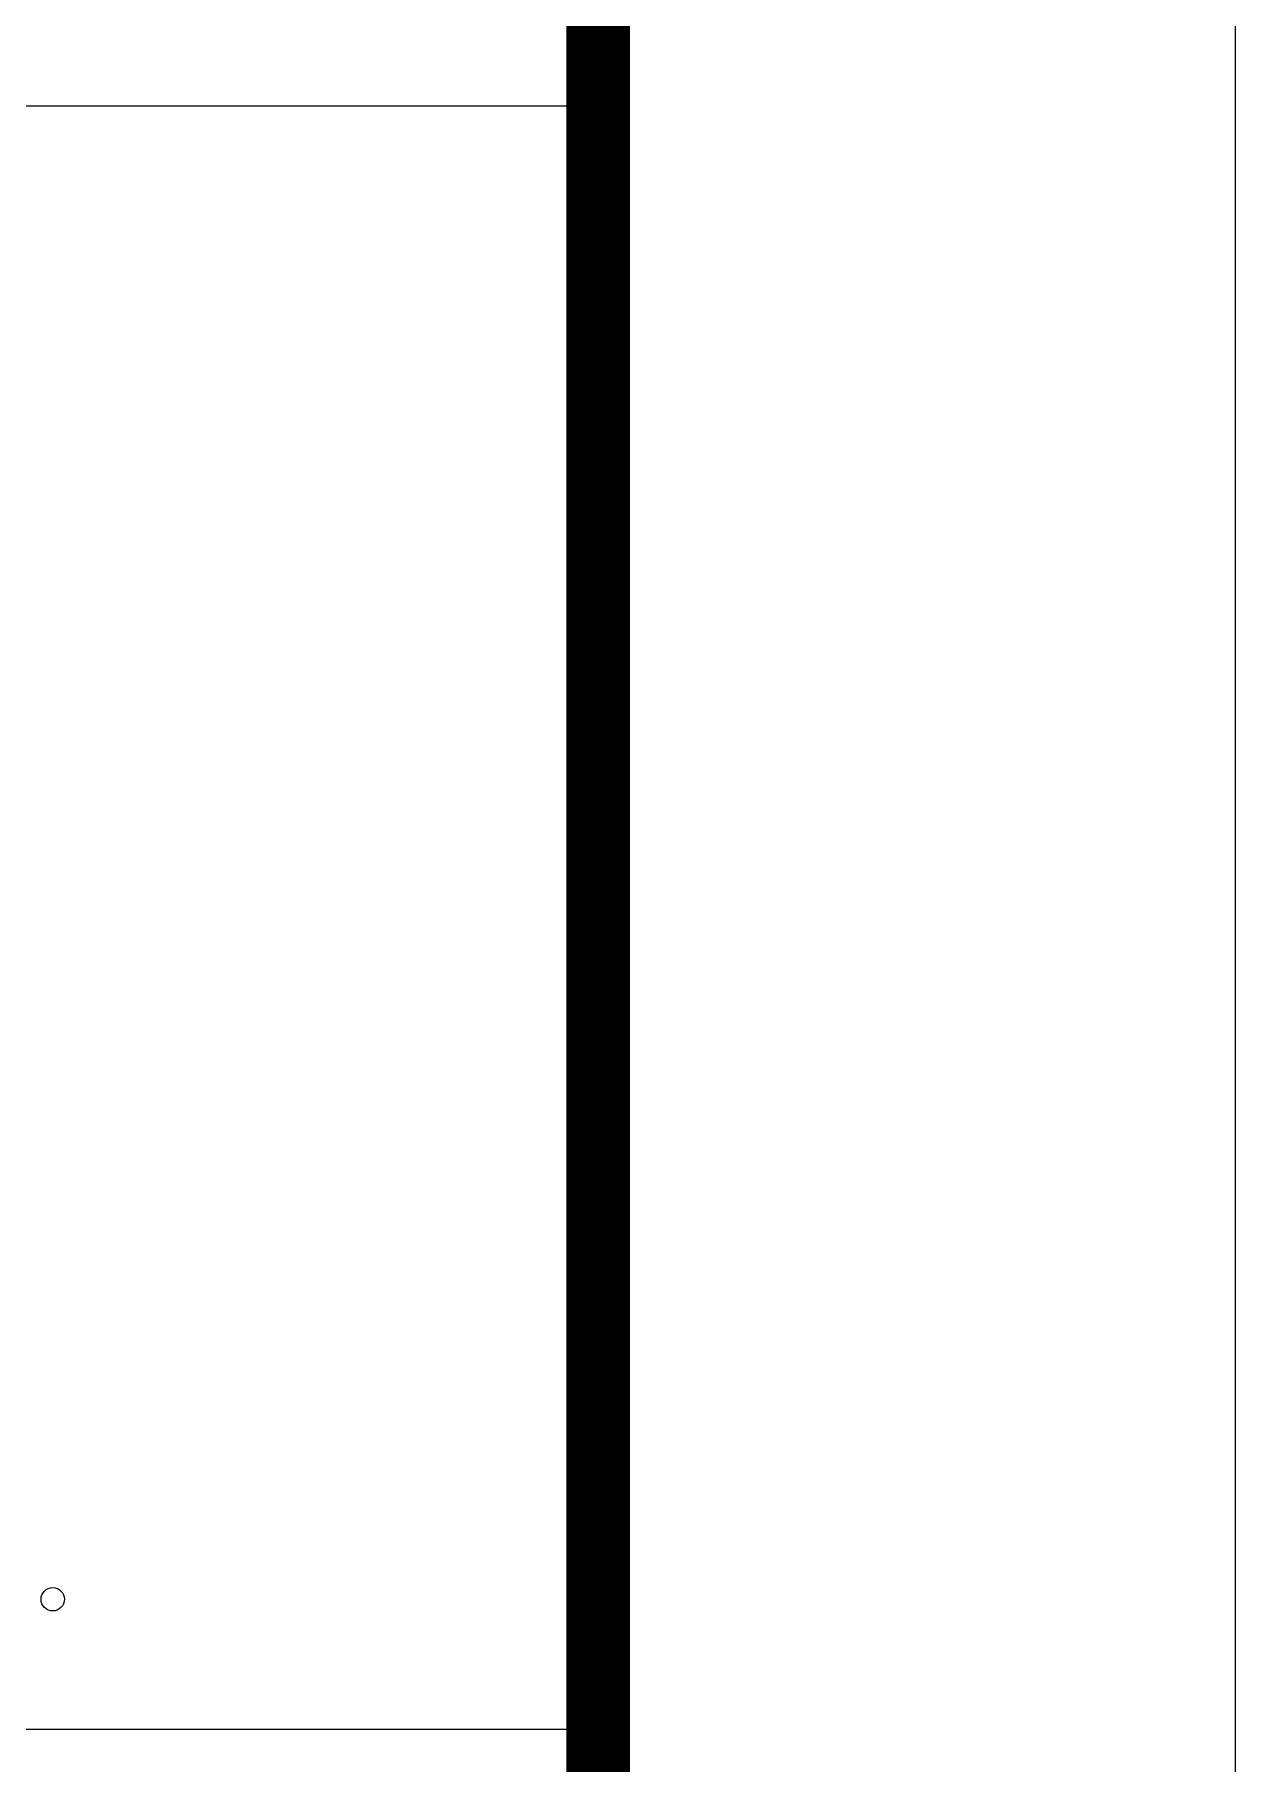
# Model space of a CAD drawing. Header units: metres. Extents: x 497246 to 997717, y 2998582 to 5998198.
# Drawn here: x 499737.74 to 499747.16, y 2998998.42 to 2999012 of the extents above; entities that cross this region are included whole.
import ezdxf

# ---------------------------------------------------------------- set-up
doc = ezdxf.new("R2010")
doc.units = ezdxf.units.M
doc.header["$LTSCALE"] = 1000
doc.layers.get('0').update_dxf_attribs({"linetype": 'CONTINUOUS'})
doc.layers.add('A0h$0$z_图框', color=7, linetype='CONTINUOUS')
doc.layers.add('z_图框', color=7, linetype='CONTINUOUS')

# ---------------------------------------------------------------- blocks, each defined once
blk = doc.blocks.new('A0h$0$TK-A2-CN')
h = blk.add_hatch()
h.set_pattern_fill('ANSI31', scale=100)
h.set_pattern_definition([(45, (4278.77, 5141.09), (-112.2532, 112.2532), [])])
edge = h.paths.add_edge_path()
edge.add_arc((-8.562, 254.039), 0.183, 0, 360)
at = {"color": 7}
blk.add_circle((-8.562, 254.039), 0.183, dxfattribs=at)
at = {"layer": 'A0h$0$z_图框'}
for p, q in [((-79.5, 277.487), (0, 277.487)), ((-79.5, 252), (0, 252))]:
    blk.add_line(p, q, dxfattribs=at)
at = {"layer": 'A0h$0$z_图框', "const_width": 1}
blk.add_lwpolyline([(-79.5, 400), (0, 400), (0, 0), (-79.5, 0)], close=True, dxfattribs=at)
blk = doc.blocks.new('A0h$0$图签A2-CN')
at = {"layer": 'A0h$0$z_图框'}
blk.add_blockref('A0h$0$TK-A2-CN', (0.456, 0), dxfattribs=at)

msp = doc.modelspace()

# ---------------------------------------------------------------- linework, layer by layer
at = {"layer": 'z_图框'}
msp.add_lwpolyline([(499152.664, 2998867.692), (499747.164, 2998867.692), (499747.164, 2999288.192), (499152.664, 2999288.192)], close=True, dxfattribs=at)
at = {"layer": 'z_图框', "const_width": 0.5}
msp.add_lwpolyline([(499165.164, 2998872.692), (499742.164, 2998872.692), (499742.164, 2999283.192), (499165.164, 2999283.192)], close=True, dxfattribs=at)

# ---------------------------------------------------------------- block references
at = {"layer": 'A0h$0$z_图框', "xscale": 0.5, "yscale": 0.5, "zscale": 0.5}
msp.add_blockref('A0h$0$图签A2-CN', (499741.936, 2998872.692), dxfattribs=at)

doc.saveas('drawing.dxf')
